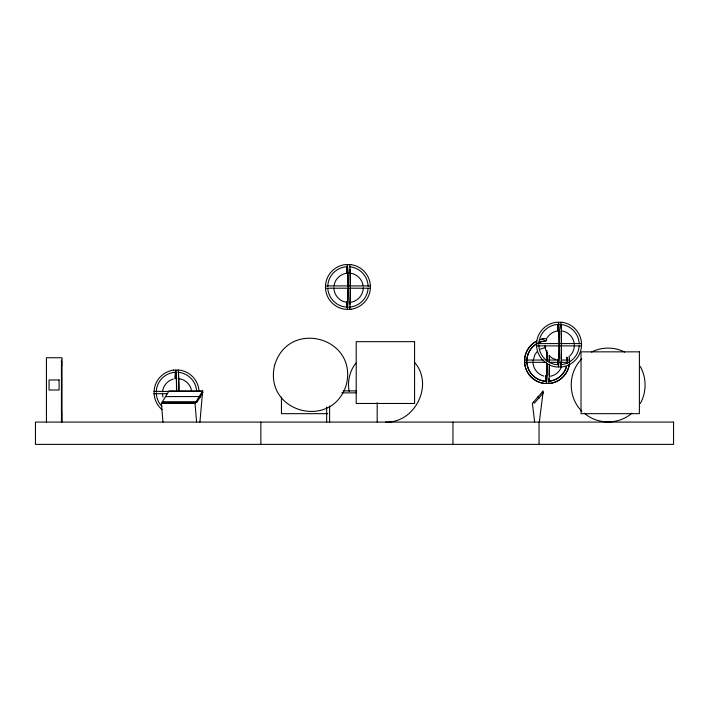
<?xml version="1.0" encoding="UTF-8"?>
<svg xmlns="http://www.w3.org/2000/svg" width="709" height="709" viewBox="0 0 709 709"><rect width="100%" height="100%" fill="white"/><g stroke="black" fill="none" stroke-linecap="round" stroke-linejoin="round"><path stroke-width="1.06" d="M199.929 422.085L202.677 390.889L169.043 390.889L161.395 403.341L162.964 422.085M539.336 422.085L543.227 390.889L532.406 403.341L534.63 422.085M162.671 391.324C163.194 385.51 167.803 380.609 173.324 379.023M334.134 285.851C334.763 278.699 341.508 273.054 348.589 273.045M363.292 287.757C363.318 295.21 357.07 302.087 349.546 302.335M533.071 360.934L534.923 354.535L537.254 351.487M574.379 345.416L573.882 349.227L572.411 352.772L570.071 355.821M561.493 366.58C559.844 371.746 554.987 375.832 549.555 376.337M640.307 403.554C646.652 392.139 646.652 377.888 640.307 366.482M196.597 422.085L195.028 403.341L202.677 390.889M546.94 338.069C549.457 333.974 553.862 331.032 558.727 330.837M355.953 363.07C349.652 370.834 347.233 381.637 349.191 391.412M581.85 358.807C567.696 372.73 567.696 397.306 581.85 411.229M631.834 413.196C618.895 424.806 597.359 424.806 584.411 413.196M540.302 349.147L545.753 347.428M591.536 352.089C601.773 346.781 614.481 346.781 624.709 352.089M385.51 422.085C415.093 423.326 434.307 384.429 414.402 362.219M350.955 264.625L344.999 264.625A22.52 22.502 -90 0 0 344.999 309.275L350.955 309.275M325.449 285.913L370.284 285.913M325.449 288.208L370.284 288.208M536.536 343.581L581.371 343.581M536.536 345.877L581.371 345.877M524.509 360.048L543.865 360.048M545.593 360.048L558.302 360.048M561.289 360.048L569.354 360.048M61.444 362.343L62.029 362.343M524.509 362.343L546.364 362.343M558.302 362.343L549.431 362.343L549.431 358.142A22.52 0.833 -90 0 0 549.404 355.253M560.021 362.343L569.354 362.343M61.444 364.896L62.029 364.896M173.537 370.098L179.492 370.098A22.52 22.502 -90 0 1 199.043 391.439M343.253 390.889L356.53 390.889M153.986 391.395L202.287 391.448L203.022 392.352L196.765 402.615L196.03 401.711L162.396 401.711L163.132 402.615L195.675 402.615M341.782 392.866L356.166 392.866M153.986 393.69L167.528 393.69M165.489 396.597L199.194 396.561L199.929 397.465M161.395 403.341L195.028 403.341M327.7 413.666L281.446 413.666L281.446 397.111M349.546 273.169C356.29 273.435 362.432 279.098 363.043 285.851M347.64 302.335C340.107 302.087 333.868 295.21 333.886 287.757M561.581 330.961C568.334 331.573 573.998 337.714 574.255 344.468M178.083 378.65C184.836 378.907 190.969 384.57 191.581 391.324M555.865 359.623L552.32 358.151L549.28 355.821M543.847 376.089C537.582 374.37 532.982 368.388 532.946 361.882M542.288 391.962L543.333 392.866L534.409 403.129L533.372 402.225M537.847 397.075L538.884 397.979M537.812 397.111L538.858 398.015M199.123 396.597L199.858 397.501M546.94 352.772L545.469 349.227L544.973 345.416M162.423 393.229L162.928 397.04M547.126 361.581L547.126 358.142A22.52 0.833 -90 0 0 547.073 352.462M539.035 422.085L539.035 444.375M452.962 422.085L452.962 444.375M377.179 402.721L377.179 422.085M329.614 405.947L329.614 422.085M326.663 407.028L326.663 422.085M260.868 422.085L260.868 444.375M178.907 391.395L178.907 389.489A22.52 0.833 -90 0 0 178.189 370.098M176.603 391.395L176.603 389.489A22.52 0.833 -90 0 0 175.894 370.098M62.029 422.085L62.029 357.753L46.431 357.753L46.431 422.085M61.612 411.725L61.612 421.013M61.444 360.048L61.444 422.085M560.482 324.447A20.224 20.207 -90 0 1 579.218 343.971M579.173 346.072A20.224 20.207 -90 0 1 560.722 364.763M558.612 364.834A20.224 20.207 -90 0 1 538.822 345.256M538.813 344.211A20.224 20.207 -90 0 1 559.428 324.403M560.73 366.943A22.52 0.833 90 0 0 561.448 347.552L561.448 341.676A22.52 0.833 -90 0 0 560.73 322.294M558.435 322.294A22.52 0.833 -90 0 1 559.153 341.676L559.153 347.552A22.52 0.833 -90 0 1 558.435 366.943M557.939 364.594A22.52 0.833 -90 0 1 557.699 359.454M557.664 330.908A22.52 0.833 -90 0 1 557.939 324.642M560.411 325.192A20.224 0.744 -90 0 1 561.094 328.87M561.173 330.979A20.224 0.744 -90 0 1 561.368 344.211M561.368 345.256A20.224 0.744 -90 0 1 561.165 358.621M561.014 361.918A20.224 0.744 -90 0 1 560.447 364.249M557.788 330.607A20.224 0.744 -90 0 1 558.595 325.786A20.224 0.744 -90 0 1 559.073 344.211M559.073 345.256A20.224 0.744 -90 0 1 558.639 362.99A20.224 0.744 -90 0 1 557.859 360.358M349.395 266.779A20.224 20.207 -90 0 1 368.131 286.303M368.086 288.412A20.224 20.207 -90 0 1 348.58 307.157M347.525 307.165A20.224 20.207 -90 0 1 327.797 288.652M327.735 286.542A20.224 20.207 -90 0 1 347.286 266.735M350.875 264.625A22.52 22.502 -90 0 1 350.875 309.275M349.643 264.625A22.52 0.833 -90 0 1 350.361 284.008L350.361 289.892A22.52 0.833 -90 0 1 349.643 309.275M347.348 264.625A22.52 0.833 -90 0 1 348.066 284.008L348.066 289.892A22.52 0.833 -90 0 1 347.348 309.275M346.923 307.75A22.52 0.833 -90 0 1 346.612 301.795M346.577 273.24A22.52 0.833 -90 0 1 346.923 266.141M349.9 269.234A20.224 0.744 -90 0 1 350.281 286.542M350.281 288.652A20.224 0.744 -90 0 1 349.927 304.25M349.75 306.368A20.224 0.744 -90 0 1 349.555 307.165M346.701 272.938A20.224 0.744 -90 0 1 347.516 268.117A20.224 0.744 -90 0 1 347.986 286.542M347.986 288.652A20.224 0.744 -90 0 1 347.507 305.871A20.224 0.744 -90 0 1 346.728 301.529M177.932 372.26A20.224 20.207 -90 0 1 196.606 390.721M161.9 406.434A20.224 20.207 -90 0 1 156.281 393.07M156.272 392.015A20.224 20.207 -90 0 1 175.832 372.216M162.095 409.678A22.52 22.502 -90 0 1 173.625 370.098M175.123 378.721A22.52 0.833 -90 0 1 175.46 371.622M178.438 374.715A20.224 0.744 -90 0 1 178.828 390.969M175.238 378.42A20.224 0.744 -90 0 1 176.036 373.404A20.224 0.744 -90 0 1 176.523 390.969M566.925 357.274A20.224 20.207 -90 0 1 567.28 360.438M567.289 361.493A20.224 20.207 -90 0 1 567.129 363.593A20.224 20.207 -90 0 0 567.2 361.493M566.491 366.704A20.224 20.207 -90 0 1 548.784 381.229M546.674 381.3A20.224 20.207 -90 0 1 526.884 361.723M526.884 360.677A20.224 20.207 -90 0 1 537.333 343.369A20.224 20.207 -90 0 0 526.796 360.677M538.273 342.89A20.224 20.207 -90 0 1 546.435 340.869M566.846 357.274A20.224 20.207 -90 0 1 567.191 360.438M566.411 366.704A20.224 20.207 -90 0 1 548.704 381.229M546.595 381.3A20.224 20.207 -90 0 1 526.805 361.723M538.184 342.89A20.224 20.207 -90 0 1 545.292 340.932M569.052 356.21A22.52 22.502 -90 0 1 569.504 363.052M569.398 364.018A22.52 22.502 -90 0 1 550.024 383.409L544.06 383.409A22.52 22.502 -90 0 1 536.616 341.109M544.149 383.409A22.52 22.502 -90 0 1 536.695 341.109M539.381 339.921A22.52 22.502 -90 0 1 544.149 338.751M569.309 358.142A22.52 22.502 -90 0 1 569.478 362.069M569.309 364.018A22.52 22.502 -90 0 1 549.936 383.409M539.292 339.921A22.52 22.502 -90 0 1 544.06 338.751L546.409 338.751A22.52 0.833 -90 0 1 546.621 340.276M549.431 364.018A22.52 0.833 -90 0 1 548.713 383.409M547.126 364.018A22.52 0.833 -90 0 1 546.417 383.409M545.983 381.885A22.52 0.833 -90 0 1 545.682 375.921M549.315 355.457A20.224 0.744 -90 0 1 549.351 360.677M549.324 365.924A20.224 0.744 -90 0 1 549.138 375.088M548.988 378.384A20.224 0.744 -90 0 1 548.42 380.715M546.949 350.618A20.224 0.744 -90 0 1 547.056 360.677M547.047 363.841A20.224 0.744 -90 0 1 546.55 380.184A20.224 0.744 -90 0 1 545.788 375.664M274.631 365.232C263.305 412.585 332.548 431.019 346.417 384.42C357.735 337.076 288.501 318.642 274.631 365.232M562.042 322.294L556.086 322.294A22.52 22.502 -90 0 0 556.086 366.943L562.042 366.943A22.52 22.502 -90 0 0 561.953 322.294M414.579 341.667L356.219 341.667L356.219 403.474L414.579 403.474L414.579 341.667M639.394 351.85L581.025 351.85L581.025 413.666L639.394 413.666L639.394 351.85M59.086 379.98L49.045 379.98L49.045 390.012L59.086 390.012L59.086 379.98M673.55 422.085L35.45 422.085L35.45 444.375L673.55 444.375L673.55 422.085"/></g></svg>
